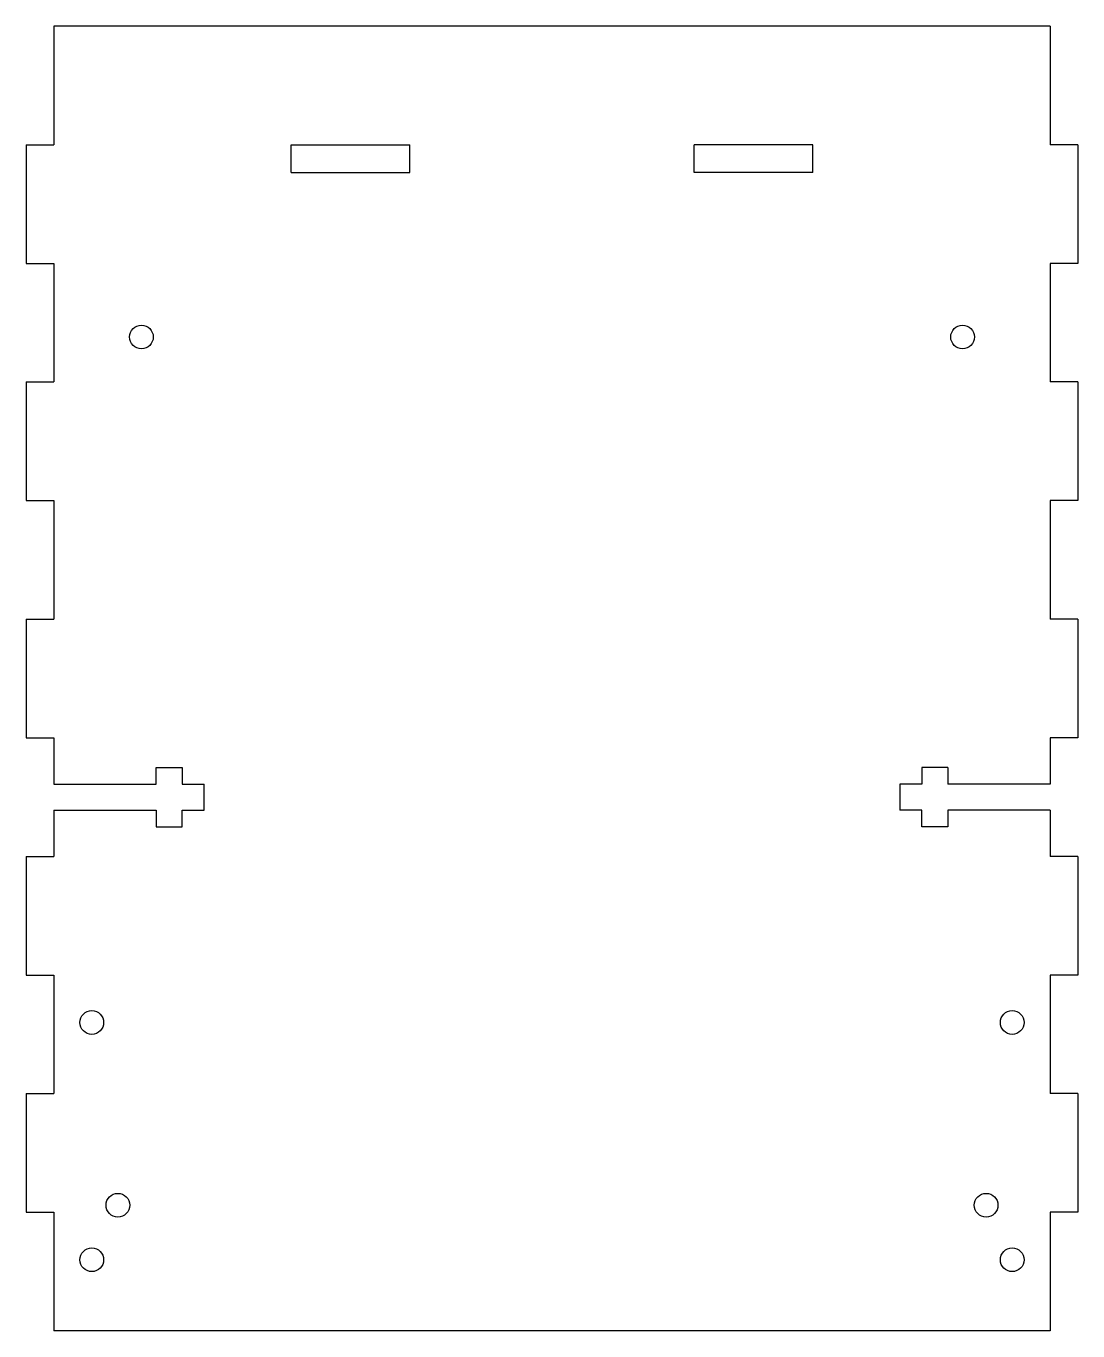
# Model space of a CAD drawing. Extents: x -2.22 to 2.22, y -2.75 to 2.75.
import ezdxf

# ---------------------------------------------------------------- set-up
doc = ezdxf.new("R2010")
doc.units = 0
doc.header["$MEASUREMENT"] = 0
doc.layers.add('VISIBLE', color=7, linetype='CONTINUOUS')

msp = doc.modelspace()

# ---------------------------------------------------------------- linework, layer by layer
at = {"layer": 'VISIBLE'}
for p, q in [((2.1, 2.75), (-2.1, 2.75)), ((-2.1, 2.75), (-2.1, 2.25)), ((2.1, 2.75), (2.1, 2.25)), ((-2.217, 2.25), (-2.1, 2.25)), ((-2.217, 2.25), (-2.217, 1.75)), ((-1.1, 2.133), (-1.1, 2.25)), ((-1.1, 2.25), (-0.6, 2.25)), ((-0.6, 2.133), (-0.6, 2.25)), ((0.6, 2.133), (0.6, 2.25)), ((1.1, 2.25), (0.6, 2.25)), ((1.1, 2.133), (1.1, 2.25)), ((2.217, 2.25), (2.1, 2.25)), ((2.217, 2.25), (2.217, 1.75)), ((-1.1, 2.133), (-0.6, 2.133)), ((1.1, 2.133), (0.6, 2.133)), ((-2.217, 1.75), (-2.1, 1.75)), ((-2.1, 1.75), (-2.1, 1.25)), ((2.1, 1.75), (2.1, 1.25)), ((2.217, 1.75), (2.1, 1.75)), ((-2.217, 1.25), (-2.1, 1.25)), ((-2.217, 1.25), (-2.217, 0.75)), ((2.217, 1.25), (2.1, 1.25)), ((2.217, 1.25), (2.217, 0.75)), ((-2.217, 0.75), (-2.1, 0.75)), ((-2.1, 0.75), (-2.1, 0.25)), ((2.1, 0.75), (2.1, 0.25)), ((2.217, 0.75), (2.1, 0.75)), ((-2.217, 0.25), (-2.1, 0.25)), ((-2.217, 0.25), (-2.217, -0.25)), ((2.217, 0.25), (2.1, 0.25)), ((2.217, 0.25), (2.217, -0.25)), ((-2.217, -0.25), (-2.1, -0.25)), ((-2.1, -0.25), (-2.1, -0.445)), ((2.1, -0.25), (2.1, -0.445)), ((2.217, -0.25), (2.1, -0.25)), ((-1.6692, -0.445), (-1.6692, -0.375)), ((-1.6692, -0.375), (-1.5592, -0.375)), ((-1.5592, -0.375), (-1.5592, -0.445)), ((1.5592, -0.375), (1.5592, -0.445)), ((1.6692, -0.375), (1.5592, -0.375)), ((1.6692, -0.375), (1.6692, -0.445)), ((-2.1, -0.445), (-1.6692, -0.445)), ((-1.5592, -0.445), (-1.467, -0.445)), ((-1.467, -0.555), (-1.467, -0.445)), ((1.467, -0.445), (1.467, -0.555)), ((1.5592, -0.445), (1.467, -0.445)), ((2.1, -0.445), (1.6692, -0.445)), ((-2.1, -0.555), (-1.6692, -0.555)), ((-2.1, -0.555), (-2.1, -0.75)), ((-1.6692, -0.555), (-1.6692, -0.625)), ((-1.5592, -0.555), (-1.467, -0.555)), ((-1.5592, -0.625), (-1.5592, -0.555)), ((1.5592, -0.555), (1.467, -0.555)), ((1.5592, -0.625), (1.5592, -0.555)), ((2.1, -0.555), (1.6692, -0.555)), ((1.6692, -0.555), (1.6692, -0.625)), ((2.1, -0.555), (2.1, -0.75)), ((-1.6692, -0.625), (-1.5592, -0.625)), ((1.6692, -0.625), (1.5592, -0.625)), ((-2.217, -0.75), (-2.1, -0.75)), ((-2.217, -0.75), (-2.217, -1.25)), ((2.217, -0.75), (2.1, -0.75)), ((2.217, -0.75), (2.217, -1.25)), ((-2.217, -1.25), (-2.1, -1.25)), ((-2.1, -1.25), (-2.1, -1.75)), ((2.1, -1.25), (2.1, -1.75)), ((2.217, -1.25), (2.1, -1.25)), ((-2.217, -1.75), (-2.1, -1.75)), ((-2.217, -1.75), (-2.217, -2.25)), ((2.217, -1.75), (2.1, -1.75)), ((2.217, -1.75), (2.217, -2.25)), ((-2.217, -2.25), (-2.1, -2.25)), ((-2.1, -2.25), (-2.1, -2.75)), ((2.1, -2.25), (2.1, -2.75)), ((2.217, -2.25), (2.1, -2.25)), ((2.1, -2.75), (-2.1, -2.75))]:
    msp.add_line(p, q, dxfattribs=at)
for centre in [(-1.7309, 1.4396), (1.7309, 1.4396), (-1.94, -1.45), (1.94, -1.45), (-1.83, -2.2204), (1.83, -2.2204), (-1.94, -2.45), (1.94, -2.45)]:
    msp.add_circle(centre, 0.05, dxfattribs=at)

doc.saveas('drawing.dxf')
